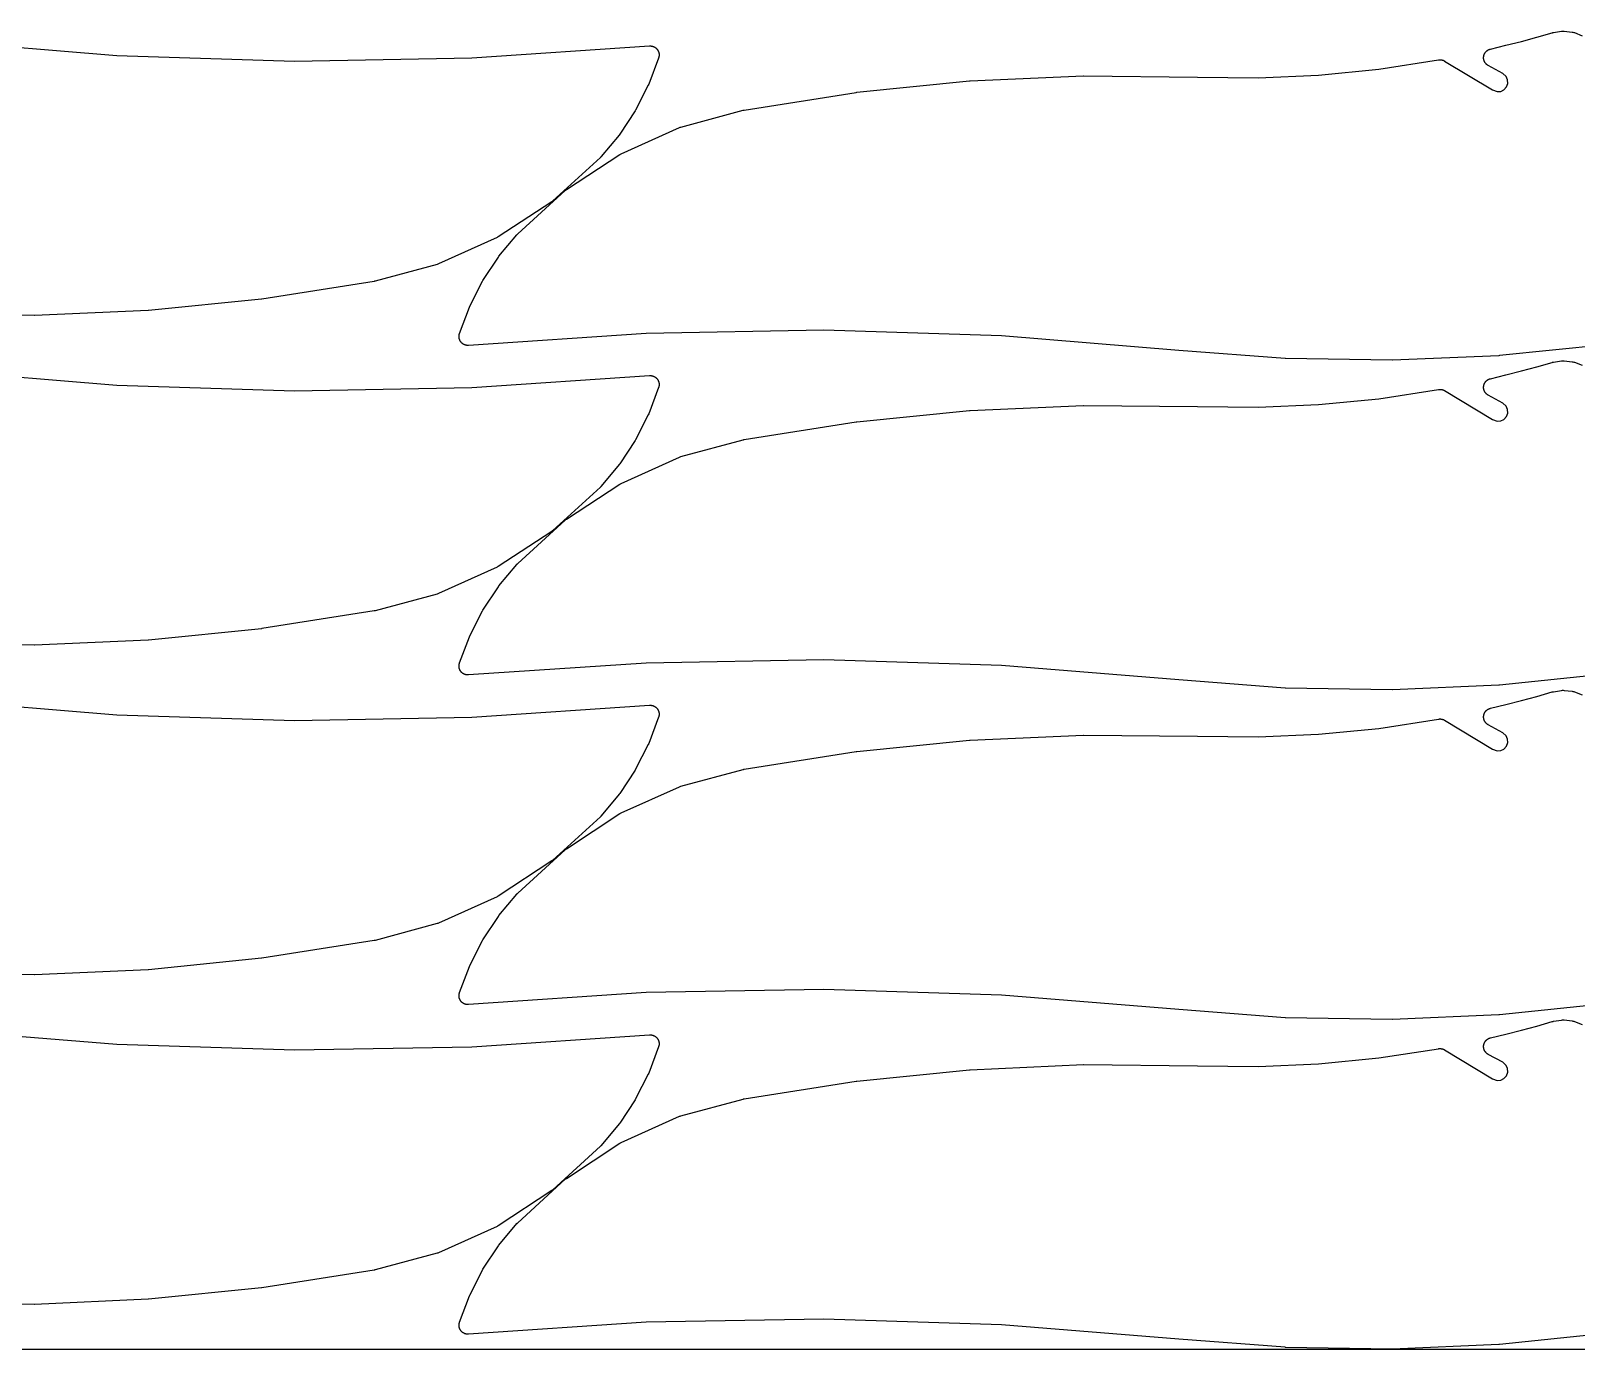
# Model space of a CAD drawing. Header units: metres. Extents: x 0 to 3000, y 0 to 1240.
# Drawn here: x 750 to 1096.5, y 0 to 295.7 of the extents above; entities that cross this region are included whole.
import ezdxf

# ---------------------------------------------------------------- set-up
doc = ezdxf.new("R2010")
doc.units = ezdxf.units.M

msp = doc.modelspace()

# ---------------------------------------------------------------- linework, layer by layer
at = {"color": 7}
msp.add_lwpolyline([(0, 0), (3000, 0), (3000, 1240), (0, 1240), (0, 0)], close=True, dxfattribs=at)
at = {"color": 1}
for points in [[(1103.08, 225.35), (1079.31, 222.89), (1079.19, 222.88), (1055.34, 221.85), (1055.22, 221.85), (1031.35, 222.24), (1031.24, 222.25), (1007.41, 224.07), (1007.41, 224.07), (1007.4, 224.07), (967.62, 227.32), (927.8, 228.58), (887.96, 227.88), (848.13, 225.19), (848.1, 225.19), (848.07, 225.19), (848, 225.19), (847.94, 225.19), (847.9, 225.19), (847.87, 225.19), (847.81, 225.2), (847.74, 225.2), (847.71, 225.21), (847.68, 225.21), (847.61, 225.23), (847.55, 225.24), (847.52, 225.25), (847.48, 225.25), (847.42, 225.27), (847.36, 225.29), (847.33, 225.3), (847.3, 225.31), (847.24, 225.34), (847.18, 225.36), (847.15, 225.38), (847.12, 225.39), (847.06, 225.42), (847, 225.45), (846.97, 225.47), (846.95, 225.49), (846.89, 225.52), (846.84, 225.56), (846.81, 225.58), (846.78, 225.6), (846.73, 225.64), (846.68, 225.68), (846.66, 225.7), (846.63, 225.72), (846.59, 225.77), (846.54, 225.82), (846.52, 225.84), (846.5, 225.86), (846.46, 225.92), (846.41, 225.97), (846.4, 225.99), (846.38, 226.02), (846.34, 226.07), (846.3, 226.13), (846.29, 226.16), (846.27, 226.18), (846.24, 226.24), (846.21, 226.3), (846.19, 226.33), (846.18, 226.36), (846.15, 226.42), (846.13, 226.48), (846.12, 226.51), (846.11, 226.54), (846.09, 226.6), (846.07, 226.66), (846.06, 226.7), (846.05, 226.73), (846.04, 226.79), (846.03, 226.86), (846.02, 226.89), (846.02, 226.92), (846.01, 226.99), (846, 227.05), (846, 227.08), (846, 227.12), (846, 227.18), (846, 227.25), (846, 227.28), (846, 227.31), (846.01, 227.38), (846.02, 227.44), (846.02, 227.48), (846.03, 227.51), (846.04, 227.57), (846.05, 227.64), (846.06, 227.67), (846.07, 227.7), (846.09, 227.76), (846.1, 227.83), (846.12, 227.86), (846.13, 227.89), (848.33, 233.77), (848.42, 233.98), (851.26, 239.56), (851.37, 239.76), (854.82, 244.99), (854.95, 245.17), (858.97, 250), (859, 250.03), (859.02, 250.06), (859.06, 250.1), (859.1, 250.14), (859.13, 250.17), (859.16, 250.2), (869.82, 259.95), (869.95, 260.05), (870.08, 260.14), (882.08, 268.03), (882.21, 268.11), (882.35, 268.18), (895.45, 274.08), (895.6, 274.13), (895.75, 274.18), (909.7, 277.95), (909.71, 277.95), (909.72, 277.95), (909.81, 277.97), (909.89, 277.99), (909.9, 277.99), (909.91, 277.99), (935.07, 281.96), (935.18, 281.97), (960.5, 284.52), (960.61, 284.53), (986.03, 285.67), (986.14, 285.67), (1011.61, 285.4), (1011.61, 285.4), (1011.61, 285.4), (1025.22, 285.24), (1038.75, 285.84), (1052.23, 287.17), (1065.67, 289.25), (1065.68, 289.25), (1065.69, 289.25), (1065.78, 289.26), (1065.87, 289.27), (1065.88, 289.27), (1065.89, 289.27), (1065.98, 289.27), (1066.07, 289.27), (1066.07, 289.27), (1066.08, 289.27), (1066.17, 289.26), (1066.26, 289.25), (1066.27, 289.25), (1066.28, 289.25), (1066.37, 289.23), (1066.45, 289.22), (1066.46, 289.22), (1066.47, 289.21), (1066.56, 289.19), (1066.64, 289.16), (1066.65, 289.16), (1066.66, 289.16), (1066.74, 289.12), (1066.82, 289.09), (1066.83, 289.08), (1066.84, 289.08), (1066.92, 289.04), (1067, 289), (1067, 288.99), (1067.01, 288.99), (1077.78, 282.5), (1078.78, 282.14), (1079.59, 282.18), (1080.32, 282.53), (1080.9, 283.16), (1081.19, 283.96), (1081.15, 284.77), (1080.81, 285.51), (1080.06, 286.19), (1076.8, 287.97), (1076.76, 288), (1076.71, 288.02), (1076.67, 288.05), (1076.63, 288.07), (1076.59, 288.1), (1076.55, 288.13), (1076.51, 288.16), (1076.48, 288.19), (1076.44, 288.22), (1076.4, 288.26), (1076.37, 288.29), (1076.33, 288.32), (1076.3, 288.36), (1076.26, 288.4), (1076.23, 288.43), (1076.2, 288.47), (1076.17, 288.51), (1076.14, 288.55), (1076.11, 288.59), (1076.08, 288.63), (1076.06, 288.67), (1076.03, 288.71), (1076.01, 288.76), (1075.99, 288.8), (1075.96, 288.84), (1075.94, 288.89), (1075.92, 288.93), (1075.9, 288.98), (1075.89, 289.02), (1075.87, 289.07), (1075.85, 289.12), (1075.84, 289.16), (1075.83, 289.21), (1075.81, 289.26), (1075.8, 289.3), (1075.79, 289.35), (1075.79, 289.4), (1075.78, 289.45), (1075.77, 289.5), (1075.77, 289.55), (1075.76, 289.6), (1075.76, 289.65), (1075.76, 289.69), (1075.76, 289.74), (1075.76, 289.79), (1075.76, 289.84), (1075.77, 289.89), (1075.77, 289.94), (1075.78, 289.99), (1075.78, 290.04), (1075.79, 290.08), (1075.8, 290.13), (1075.81, 290.18), (1075.82, 290.23), (1075.84, 290.28), (1075.85, 290.32), (1075.87, 290.37), (1075.88, 290.42), (1075.9, 290.46), (1075.92, 290.51), (1075.94, 290.55), (1075.96, 290.6), (1075.98, 290.64), (1076, 290.68), (1076.03, 290.73), (1076.05, 290.77), (1076.08, 290.81), (1076.1, 290.85), (1076.13, 290.89), (1076.16, 290.93), (1076.19, 290.97), (1076.22, 291.01), (1076.26, 291.04), (1076.29, 291.08), (1076.32, 291.12), (1076.35, 291.15), (1076.39, 291.18), (1076.43, 291.22), (1076.46, 291.25), (1076.5, 291.28), (1076.54, 291.31), (1076.58, 291.34), (1076.62, 291.37), (1076.66, 291.4), (1076.7, 291.42), (1076.74, 291.45), (1076.79, 291.47), (1076.83, 291.5), (1076.87, 291.52), (1076.92, 291.54), (1076.96, 291.56), (1077.01, 291.58), (1077.05, 291.6), (1077.1, 291.61), (1077.15, 291.63), (1077.19, 291.64), (1077.24, 291.66), (1077.29, 291.67), (1080.78, 292.51), (1084.25, 293.4), (1087.7, 294.34), (1091.15, 295.33), (1091.18, 295.34), (1091.21, 295.35), (1091.27, 295.36), (1091.34, 295.38), (1091.34, 295.38), (1091.37, 295.38), (1091.4, 295.39), (1093.25, 295.67), (1093.43, 295.69), (1093.61, 295.7), (1093.79, 295.69), (1095.62, 295.48), (1095.79, 295.45), (1095.97, 295.4), (1096.13, 295.35), (1097.85, 294.67)], [(729.47, 293.48), (769.25, 290.23), (809.08, 288.96), (848.91, 289.67), (888.74, 292.36), (888.77, 292.36), (888.8, 292.36), (888.87, 292.36), (888.93, 292.36), (888.97, 292.36), (889, 292.36), (889.06, 292.35), (889.13, 292.34), (889.16, 292.34), (889.19, 292.33), (889.26, 292.32), (889.32, 292.31), (889.35, 292.3), (889.39, 292.29), (889.45, 292.27), (889.51, 292.25), (889.54, 292.24), (889.57, 292.23), (889.63, 292.21), (889.69, 292.18), (889.72, 292.17), (889.75, 292.15), (889.81, 292.12), (889.87, 292.09), (889.9, 292.08), (889.93, 292.06), (889.98, 292.02), (890.03, 291.99), (890.06, 291.97), (890.09, 291.95), (890.14, 291.91), (890.19, 291.87), (890.21, 291.84), (890.24, 291.82), (890.28, 291.77), (890.33, 291.73), (890.35, 291.7), (890.37, 291.68), (890.41, 291.63), (890.46, 291.58), (890.48, 291.55), (890.5, 291.53), (890.53, 291.47), (890.57, 291.42), (890.58, 291.39), (890.6, 291.36), (890.63, 291.3), (890.66, 291.25), (890.68, 291.22), (890.69, 291.19), (890.72, 291.13), (890.74, 291.07), (890.75, 291.04), (890.76, 291.01), (890.78, 290.94), (890.8, 290.88), (890.81, 290.85), (890.82, 290.82), (890.83, 290.75), (890.84, 290.69), (890.85, 290.66), (890.85, 290.62), (890.86, 290.56), (890.87, 290.49), (890.87, 290.46), (890.87, 290.43), (890.87, 290.36), (890.87, 290.3), (890.87, 290.27), (890.87, 290.23), (890.86, 290.17), (890.86, 290.1), (890.85, 290.07), (890.85, 290.04), (890.83, 289.97), (890.82, 289.91), (890.81, 289.88), (890.8, 289.85), (890.78, 289.78), (890.77, 289.72), (890.75, 289.69), (890.74, 289.66), (888.54, 283.77), (888.45, 283.57), (885.61, 277.98), (885.5, 277.79), (882.05, 272.56), (881.92, 272.38), (877.9, 267.55), (877.87, 267.52), (877.85, 267.49), (877.81, 267.45), (877.77, 267.4), (877.74, 267.38), (877.71, 267.35), (867.05, 257.6), (866.92, 257.5), (866.8, 257.41), (854.79, 249.52), (854.66, 249.44), (854.52, 249.36), (841.42, 243.47), (841.27, 243.41), (841.12, 243.36), (827.17, 239.6), (827.16, 239.59), (827.15, 239.59), (827.06, 239.57), (826.98, 239.55), (826.97, 239.55), (826.96, 239.55), (801.8, 235.59), (801.69, 235.58), (776.37, 233.02), (776.26, 233.01), (750.84, 231.87), (750.73, 231.87), (725.26, 232.15)], [(729.47, 219.53), (769.25, 216.28), (809.08, 215.01), (848.91, 215.72), (888.74, 218.41), (888.77, 218.41), (888.8, 218.41), (888.87, 218.41), (888.93, 218.41), (888.97, 218.41), (889, 218.41), (889.06, 218.4), (889.13, 218.39), (889.16, 218.39), (889.19, 218.38), (889.26, 218.37), (889.32, 218.36), (889.35, 218.35), (889.39, 218.34), (889.45, 218.32), (889.51, 218.31), (889.54, 218.29), (889.57, 218.28), (889.63, 218.26), (889.69, 218.23), (889.72, 218.22), (889.75, 218.21), (889.81, 218.17), (889.87, 218.14), (889.9, 218.13), (889.93, 218.11), (889.98, 218.07), (890.03, 218.04), (890.06, 218.02), (890.09, 218), (890.14, 217.96), (890.19, 217.92), (890.21, 217.89), (890.24, 217.87), (890.28, 217.83), (890.33, 217.78), (890.35, 217.76), (890.37, 217.73), (890.41, 217.68), (890.46, 217.63), (890.48, 217.6), (890.5, 217.58), (890.53, 217.52), (890.57, 217.47), (890.58, 217.44), (890.6, 217.41), (890.63, 217.36), (890.66, 217.3), (890.68, 217.27), (890.69, 217.24), (890.72, 217.18), (890.74, 217.12), (890.75, 217.09), (890.76, 217.06), (890.78, 216.99), (890.8, 216.93), (890.81, 216.9), (890.82, 216.87), (890.83, 216.8), (890.84, 216.74), (890.85, 216.71), (890.85, 216.67), (890.86, 216.61), (890.87, 216.54), (890.87, 216.51), (890.87, 216.48), (890.87, 216.41), (890.87, 216.35), (890.87, 216.32), (890.87, 216.28), (890.86, 216.22), (890.86, 216.15), (890.85, 216.12), (890.85, 216.09), (890.83, 216.02), (890.82, 215.96), (890.81, 215.93), (890.8, 215.9), (890.78, 215.83), (890.77, 215.77), (890.75, 215.74), (890.74, 215.71), (888.54, 209.82), (888.45, 209.62), (885.61, 204.03), (885.5, 203.84), (882.05, 198.61), (881.92, 198.43), (877.9, 193.6), (877.87, 193.57), (877.85, 193.54), (877.81, 193.5), (877.77, 193.45), (877.74, 193.43), (877.71, 193.4), (867.05, 183.65), (866.92, 183.55), (866.8, 183.46), (854.79, 175.57), (854.66, 175.49), (854.52, 175.42), (841.42, 169.52), (841.27, 169.46), (841.12, 169.41), (827.17, 165.65), (827.16, 165.64), (827.15, 165.64), (827.06, 165.62), (826.98, 165.6), (826.97, 165.6), (826.96, 165.6), (801.8, 161.64), (801.69, 161.63), (776.37, 159.07), (776.26, 159.07), (750.84, 157.92), (750.73, 157.92), (725.26, 158.2)], [(1103.08, 151.4), (1079.31, 148.94), (1079.19, 148.93), (1055.34, 147.9), (1055.22, 147.9), (1031.35, 148.29), (1031.24, 148.3), (1007.41, 150.12), (1007.41, 150.12), (1007.4, 150.12), (967.62, 153.37), (927.8, 154.63), (887.96, 153.93), (848.13, 151.24), (848.1, 151.24), (848.07, 151.24), (848, 151.24), (847.94, 151.24), (847.9, 151.24), (847.87, 151.24), (847.81, 151.25), (847.74, 151.25), (847.71, 151.26), (847.68, 151.26), (847.61, 151.28), (847.55, 151.29), (847.52, 151.3), (847.48, 151.3), (847.42, 151.32), (847.36, 151.34), (847.33, 151.35), (847.3, 151.36), (847.24, 151.39), (847.18, 151.41), (847.15, 151.43), (847.12, 151.44), (847.06, 151.47), (847, 151.5), (846.97, 151.52), (846.95, 151.54), (846.89, 151.57), (846.84, 151.61), (846.81, 151.63), (846.78, 151.65), (846.73, 151.69), (846.68, 151.73), (846.66, 151.75), (846.63, 151.77), (846.59, 151.82), (846.54, 151.87), (846.52, 151.89), (846.5, 151.92), (846.46, 151.97), (846.41, 152.02), (846.4, 152.04), (846.38, 152.07), (846.34, 152.12), (846.3, 152.18), (846.29, 152.21), (846.27, 152.23), (846.24, 152.29), (846.21, 152.35), (846.19, 152.38), (846.18, 152.41), (846.15, 152.47), (846.13, 152.53), (846.12, 152.56), (846.11, 152.59), (846.09, 152.65), (846.07, 152.72), (846.06, 152.75), (846.05, 152.78), (846.04, 152.84), (846.03, 152.91), (846.02, 152.94), (846.02, 152.97), (846.01, 153.04), (846, 153.1), (846, 153.14), (846, 153.17), (846, 153.23), (846, 153.3), (846, 153.33), (846, 153.36), (846.01, 153.43), (846.02, 153.49), (846.02, 153.53), (846.03, 153.56), (846.04, 153.62), (846.05, 153.69), (846.06, 153.72), (846.07, 153.75), (846.09, 153.81), (846.1, 153.88), (846.12, 153.91), (846.13, 153.94), (848.33, 159.82), (848.42, 160.03), (851.26, 165.61), (851.37, 165.81), (854.82, 171.04), (854.95, 171.22), (858.97, 176.05), (859, 176.08), (859.02, 176.11), (859.06, 176.15), (859.1, 176.19), (859.13, 176.22), (859.16, 176.25), (869.82, 186), (869.95, 186.1), (870.08, 186.19), (882.08, 194.08), (882.21, 194.16), (882.35, 194.23), (895.45, 200.13), (895.6, 200.19), (895.75, 200.23), (909.7, 204), (909.71, 204), (909.72, 204.01), (909.81, 204.02), (909.89, 204.04), (909.9, 204.04), (909.91, 204.05), (935.07, 208.01), (935.18, 208.02), (960.5, 210.57), (960.61, 210.58), (986.03, 211.72), (986.14, 211.72), (1011.61, 211.45), (1011.61, 211.45), (1011.61, 211.45), (1025.22, 211.3), (1038.75, 211.89), (1052.23, 213.22), (1065.67, 215.3), (1065.68, 215.3), (1065.69, 215.3), (1065.78, 215.31), (1065.87, 215.32), (1065.88, 215.32), (1065.89, 215.32), (1065.98, 215.32), (1066.07, 215.32), (1066.07, 215.32), (1066.08, 215.32), (1066.17, 215.31), (1066.26, 215.31), (1066.27, 215.3), (1066.28, 215.3), (1066.37, 215.29), (1066.45, 215.27), (1066.46, 215.27), (1066.47, 215.26), (1066.56, 215.24), (1066.64, 215.21), (1066.65, 215.21), (1066.66, 215.21), (1066.74, 215.17), (1066.82, 215.14), (1066.83, 215.13), (1066.84, 215.13), (1066.92, 215.09), (1067, 215.05), (1067, 215.04), (1067.01, 215.04), (1077.78, 208.55), (1078.78, 208.19), (1079.59, 208.23), (1080.32, 208.58), (1080.9, 209.21), (1081.19, 210.01), (1081.15, 210.82), (1080.81, 211.56), (1080.06, 212.24), (1076.8, 214.02), (1076.76, 214.05), (1076.71, 214.07), (1076.67, 214.1), (1076.63, 214.12), (1076.59, 214.15), (1076.55, 214.18), (1076.51, 214.21), (1076.48, 214.24), (1076.44, 214.27), (1076.4, 214.31), (1076.37, 214.34), (1076.33, 214.37), (1076.3, 214.41), (1076.26, 214.45), (1076.23, 214.48), (1076.2, 214.52), (1076.17, 214.56), (1076.14, 214.6), (1076.11, 214.64), (1076.08, 214.68), (1076.06, 214.72), (1076.03, 214.76), (1076.01, 214.81), (1075.99, 214.85), (1075.96, 214.89), (1075.94, 214.94), (1075.92, 214.98), (1075.9, 215.03), (1075.89, 215.07), (1075.87, 215.12), (1075.85, 215.17), (1075.84, 215.21), (1075.83, 215.26), (1075.81, 215.31), (1075.8, 215.36), (1075.79, 215.4), (1075.79, 215.45), (1075.78, 215.5), (1075.77, 215.55), (1075.77, 215.6), (1075.76, 215.65), (1075.76, 215.7), (1075.76, 215.74), (1075.76, 215.79), (1075.76, 215.84), (1075.76, 215.89), (1075.77, 215.94), (1075.77, 215.99), (1075.78, 216.04), (1075.78, 216.09), (1075.79, 216.13), (1075.8, 216.18), (1075.81, 216.23), (1075.82, 216.28), (1075.84, 216.33), (1075.85, 216.37), (1075.87, 216.42), (1075.88, 216.47), (1075.9, 216.51), (1075.92, 216.56), (1075.94, 216.6), (1075.96, 216.65), (1075.98, 216.69), (1076, 216.73), (1076.03, 216.78), (1076.05, 216.82), (1076.08, 216.86), (1076.1, 216.9), (1076.13, 216.94), (1076.16, 216.98), (1076.19, 217.02), (1076.22, 217.06), (1076.26, 217.09), (1076.29, 217.13), (1076.32, 217.17), (1076.35, 217.2), (1076.39, 217.24), (1076.43, 217.27), (1076.46, 217.3), (1076.5, 217.33), (1076.54, 217.36), (1076.58, 217.39), (1076.62, 217.42), (1076.66, 217.45), (1076.7, 217.47), (1076.74, 217.5), (1076.79, 217.52), (1076.83, 217.55), (1076.87, 217.57), (1076.92, 217.59), (1076.96, 217.61), (1077.01, 217.63), (1077.05, 217.65), (1077.1, 217.67), (1077.15, 217.68), (1077.19, 217.7), (1077.24, 217.71), (1077.29, 217.72), (1080.78, 218.56), (1084.25, 219.45), (1087.7, 220.39), (1091.15, 221.38), (1091.18, 221.39), (1091.21, 221.4), (1091.27, 221.41), (1091.34, 221.43), (1091.34, 221.43), (1091.37, 221.43), (1091.4, 221.44), (1093.25, 221.73), (1093.43, 221.74), (1093.61, 221.75), (1093.79, 221.74), (1095.62, 221.53), (1095.79, 221.5), (1095.97, 221.46), (1096.13, 221.4), (1097.85, 220.72)], [(729.47, 145.58), (769.25, 142.33), (809.08, 141.06), (848.91, 141.77), (888.74, 144.46), (888.77, 144.46), (888.8, 144.46), (888.87, 144.46), (888.93, 144.46), (888.97, 144.46), (889, 144.46), (889.06, 144.45), (889.13, 144.44), (889.16, 144.44), (889.19, 144.43), (889.26, 144.42), (889.32, 144.41), (889.35, 144.4), (889.39, 144.39), (889.45, 144.37), (889.51, 144.36), (889.54, 144.34), (889.57, 144.33), (889.63, 144.31), (889.69, 144.28), (889.72, 144.27), (889.75, 144.26), (889.81, 144.22), (889.87, 144.19), (889.9, 144.18), (889.93, 144.16), (889.98, 144.12), (890.03, 144.09), (890.06, 144.07), (890.09, 144.05), (890.14, 144.01), (890.19, 143.97), (890.21, 143.94), (890.24, 143.92), (890.28, 143.88), (890.33, 143.83), (890.35, 143.81), (890.37, 143.78), (890.41, 143.73), (890.46, 143.68), (890.48, 143.65), (890.5, 143.63), (890.53, 143.57), (890.57, 143.52), (890.58, 143.49), (890.6, 143.46), (890.63, 143.41), (890.66, 143.35), (890.68, 143.32), (890.69, 143.29), (890.72, 143.23), (890.74, 143.17), (890.75, 143.14), (890.76, 143.11), (890.78, 143.04), (890.8, 142.98), (890.81, 142.95), (890.82, 142.92), (890.83, 142.85), (890.84, 142.79), (890.85, 142.76), (890.85, 142.73), (890.86, 142.66), (890.87, 142.6), (890.87, 142.56), (890.87, 142.53), (890.87, 142.46), (890.87, 142.4), (890.87, 142.37), (890.87, 142.33), (890.86, 142.27), (890.86, 142.2), (890.85, 142.17), (890.85, 142.14), (890.83, 142.07), (890.82, 142.01), (890.81, 141.98), (890.8, 141.95), (890.78, 141.88), (890.77, 141.82), (890.75, 141.79), (890.74, 141.76), (888.54, 135.87), (888.45, 135.67), (885.61, 130.08), (885.5, 129.89), (882.05, 124.66), (881.92, 124.48), (877.9, 119.65), (877.87, 119.62), (877.85, 119.59), (877.81, 119.55), (877.77, 119.5), (877.74, 119.48), (877.71, 119.45), (867.05, 109.7), (866.92, 109.6), (866.8, 109.51), (854.79, 101.62), (854.66, 101.54), (854.52, 101.47), (841.42, 95.57), (841.27, 95.51), (841.12, 95.46), (827.17, 91.7), (827.16, 91.69), (827.15, 91.69), (827.06, 91.67), (826.98, 91.65), (826.97, 91.65), (826.96, 91.65), (801.8, 87.69), (801.69, 87.68), (776.37, 85.12), (776.26, 85.12), (750.84, 83.98), (750.73, 83.97), (725.26, 84.25)], [(1103.08, 77.45), (1079.31, 74.99), (1079.19, 74.98), (1055.34, 73.95), (1055.22, 73.95), (1031.35, 74.34), (1031.24, 74.35), (1007.41, 76.17), (1007.41, 76.17), (1007.4, 76.17), (967.62, 79.42), (927.8, 80.69), (887.96, 79.98), (848.13, 77.29), (848.1, 77.29), (848.07, 77.29), (848, 77.29), (847.94, 77.29), (847.9, 77.29), (847.87, 77.29), (847.81, 77.3), (847.74, 77.3), (847.71, 77.31), (847.68, 77.31), (847.61, 77.33), (847.55, 77.34), (847.52, 77.35), (847.48, 77.35), (847.42, 77.37), (847.36, 77.39), (847.33, 77.4), (847.3, 77.41), (847.24, 77.44), (847.18, 77.46), (847.15, 77.48), (847.12, 77.49), (847.06, 77.52), (847, 77.55), (846.97, 77.57), (846.95, 77.59), (846.89, 77.62), (846.84, 77.66), (846.81, 77.68), (846.78, 77.7), (846.73, 77.74), (846.68, 77.78), (846.66, 77.8), (846.63, 77.83), (846.59, 77.87), (846.54, 77.92), (846.52, 77.94), (846.5, 77.97), (846.46, 78.02), (846.41, 78.07), (846.4, 78.09), (846.38, 78.12), (846.34, 78.17), (846.3, 78.23), (846.29, 78.26), (846.27, 78.28), (846.24, 78.34), (846.21, 78.4), (846.19, 78.43), (846.18, 78.46), (846.15, 78.52), (846.13, 78.58), (846.12, 78.61), (846.11, 78.64), (846.09, 78.7), (846.07, 78.77), (846.06, 78.8), (846.05, 78.83), (846.04, 78.89), (846.03, 78.96), (846.02, 78.99), (846.02, 79.02), (846.01, 79.09), (846, 79.15), (846, 79.19), (846, 79.22), (846, 79.28), (846, 79.35), (846, 79.38), (846, 79.41), (846.01, 79.48), (846.02, 79.54), (846.02, 79.58), (846.03, 79.61), (846.04, 79.67), (846.05, 79.74), (846.06, 79.77), (846.07, 79.8), (846.09, 79.86), (846.1, 79.93), (846.12, 79.96), (846.13, 79.99), (848.33, 85.87), (848.42, 86.08), (851.26, 91.66), (851.37, 91.86), (854.82, 97.09), (854.95, 97.27), (858.97, 102.1), (859, 102.13), (859.02, 102.16), (859.06, 102.2), (859.1, 102.24), (859.13, 102.27), (859.16, 102.3), (869.82, 112.05), (869.95, 112.15), (870.08, 112.24), (882.08, 120.13), (882.21, 120.21), (882.35, 120.28), (895.45, 126.18), (895.6, 126.24), (895.75, 126.28), (909.7, 130.05), (909.71, 130.05), (909.72, 130.06), (909.81, 130.07), (909.89, 130.09), (909.9, 130.09), (909.91, 130.1), (935.07, 134.06), (935.18, 134.07), (960.5, 136.62), (960.61, 136.63), (986.03, 137.77), (986.14, 137.77), (1011.61, 137.5), (1011.61, 137.5), (1011.61, 137.5), (1025.22, 137.35), (1038.75, 137.94), (1052.23, 139.27), (1065.67, 141.35), (1065.68, 141.35), (1065.69, 141.36), (1065.78, 141.36), (1065.87, 141.37), (1065.88, 141.37), (1065.89, 141.37), (1065.98, 141.37), (1066.07, 141.37), (1066.07, 141.37), (1066.08, 141.37), (1066.17, 141.36), (1066.26, 141.36), (1066.27, 141.35), (1066.28, 141.35), (1066.37, 141.34), (1066.45, 141.32), (1066.46, 141.32), (1066.47, 141.31), (1066.56, 141.29), (1066.64, 141.26), (1066.65, 141.26), (1066.66, 141.26), (1066.74, 141.22), (1066.82, 141.19), (1066.83, 141.19), (1066.84, 141.18), (1066.92, 141.14), (1067, 141.1), (1067, 141.09), (1067.01, 141.09), (1077.78, 134.6), (1078.78, 134.24), (1079.59, 134.29), (1080.32, 134.63), (1080.9, 135.26), (1081.19, 136.06), (1081.15, 136.87), (1080.81, 137.61), (1080.06, 138.3), (1076.8, 140.07), (1076.76, 140.1), (1076.71, 140.12), (1076.67, 140.15), (1076.63, 140.17), (1076.59, 140.2), (1076.55, 140.23), (1076.51, 140.26), (1076.48, 140.29), (1076.44, 140.33), (1076.4, 140.36), (1076.37, 140.39), (1076.33, 140.42), (1076.3, 140.46), (1076.26, 140.5), (1076.23, 140.53), (1076.2, 140.57), (1076.17, 140.61), (1076.14, 140.65), (1076.11, 140.69), (1076.08, 140.73), (1076.06, 140.77), (1076.03, 140.81), (1076.01, 140.86), (1075.99, 140.9), (1075.96, 140.94), (1075.94, 140.99), (1075.92, 141.03), (1075.9, 141.08), (1075.89, 141.12), (1075.87, 141.17), (1075.85, 141.22), (1075.84, 141.26), (1075.83, 141.31), (1075.81, 141.36), (1075.8, 141.41), (1075.79, 141.45), (1075.79, 141.5), (1075.78, 141.55), (1075.77, 141.6), (1075.77, 141.65), (1075.76, 141.7), (1075.76, 141.75), (1075.76, 141.8), (1075.76, 141.84), (1075.76, 141.89), (1075.76, 141.94), (1075.77, 141.99), (1075.77, 142.04), (1075.78, 142.09), (1075.78, 142.14), (1075.79, 142.19), (1075.8, 142.23), (1075.81, 142.28), (1075.82, 142.33), (1075.84, 142.38), (1075.85, 142.42), (1075.87, 142.47), (1075.88, 142.52), (1075.9, 142.56), (1075.92, 142.61), (1075.94, 142.65), (1075.96, 142.7), (1075.98, 142.74), (1076, 142.78), (1076.03, 142.83), (1076.05, 142.87), (1076.08, 142.91), (1076.1, 142.95), (1076.13, 142.99), (1076.16, 143.03), (1076.19, 143.07), (1076.22, 143.11), (1076.26, 143.15), (1076.29, 143.18), (1076.32, 143.22), (1076.35, 143.25), (1076.39, 143.29), (1076.43, 143.32), (1076.46, 143.35), (1076.5, 143.38), (1076.54, 143.41), (1076.58, 143.44), (1076.62, 143.47), (1076.66, 143.5), (1076.7, 143.52), (1076.74, 143.55), (1076.79, 143.57), (1076.83, 143.6), (1076.87, 143.62), (1076.92, 143.64), (1076.96, 143.66), (1077.01, 143.68), (1077.05, 143.7), (1077.1, 143.72), (1077.15, 143.73), (1077.19, 143.75), (1077.24, 143.76), (1077.29, 143.77), (1080.78, 144.61), (1084.25, 145.5), (1087.7, 146.44), (1091.15, 147.44), (1091.18, 147.44), (1091.21, 147.45), (1091.27, 147.46), (1091.34, 147.48), (1091.34, 147.48), (1091.37, 147.48), (1091.4, 147.49), (1093.25, 147.78), (1093.43, 147.8), (1093.61, 147.8), (1093.79, 147.79), (1095.62, 147.58), (1095.79, 147.55), (1095.97, 147.51), (1096.13, 147.45), (1097.85, 146.77)], [(1103.08, 3.5), (1079.31, 1.04), (1079.19, 1.04), (1055.34, 0), (1055.22, 0), (1031.35, 0.39), (1031.24, 0.4), (1007.41, 2.22), (1007.41, 2.22), (1007.4, 2.22), (967.62, 5.47), (927.8, 6.74), (887.96, 6.03), (848.13, 3.34), (848.1, 3.34), (848.07, 3.34), (848, 3.34), (847.94, 3.34), (847.9, 3.34), (847.87, 3.34), (847.81, 3.35), (847.74, 3.35), (847.71, 3.36), (847.68, 3.36), (847.61, 3.38), (847.55, 3.39), (847.52, 3.4), (847.48, 3.41), (847.42, 3.43), (847.36, 3.44), (847.33, 3.45), (847.3, 3.46), (847.24, 3.49), (847.18, 3.51), (847.15, 3.53), (847.12, 3.54), (847.06, 3.57), (847, 3.6), (846.97, 3.62), (846.95, 3.64), (846.89, 3.67), (846.84, 3.71), (846.81, 3.73), (846.78, 3.75), (846.73, 3.79), (846.68, 3.83), (846.66, 3.85), (846.63, 3.88), (846.59, 3.92), (846.54, 3.97), (846.52, 3.99), (846.5, 4.02), (846.46, 4.07), (846.41, 4.12), (846.4, 4.14), (846.38, 4.17), (846.34, 4.23), (846.3, 4.28), (846.29, 4.31), (846.27, 4.33), (846.24, 4.39), (846.21, 4.45), (846.19, 4.48), (846.18, 4.51), (846.15, 4.57), (846.13, 4.63), (846.12, 4.66), (846.11, 4.69), (846.09, 4.75), (846.07, 4.82), (846.06, 4.85), (846.05, 4.88), (846.04, 4.94), (846.03, 5.01), (846.02, 5.04), (846.02, 5.07), (846.01, 5.14), (846, 5.2), (846, 5.24), (846, 5.27), (846, 5.33), (846, 5.4), (846, 5.43), (846, 5.47), (846.01, 5.53), (846.02, 5.6), (846.02, 5.63), (846.03, 5.66), (846.04, 5.72), (846.05, 5.79), (846.06, 5.82), (846.07, 5.85), (846.09, 5.91), (846.1, 5.98), (846.12, 6.01), (846.13, 6.04), (848.33, 11.92), (848.42, 12.13), (851.26, 17.71), (851.37, 17.91), (854.82, 23.14), (854.95, 23.32), (858.97, 28.15), (859, 28.18), (859.02, 28.21), (859.06, 28.25), (859.1, 28.29), (859.13, 28.32), (859.16, 28.35), (869.82, 38.1), (869.95, 38.2), (870.08, 38.29), (882.08, 46.18), (882.21, 46.26), (882.35, 46.33), (895.45, 52.23), (895.6, 52.29), (895.75, 52.33), (909.7, 56.1), (909.71, 56.1), (909.72, 56.11), (909.81, 56.12), (909.89, 56.14), (909.9, 56.14), (909.91, 56.15), (935.07, 60.11), (935.18, 60.12), (960.5, 62.67), (960.61, 62.68), (986.03, 63.82), (986.14, 63.83), (1011.61, 63.55), (1011.61, 63.55), (1011.61, 63.55), (1025.22, 63.4), (1038.75, 63.99), (1052.23, 65.32), (1065.67, 67.4), (1065.68, 67.4), (1065.69, 67.41), (1065.78, 67.41), (1065.87, 67.42), (1065.88, 67.42), (1065.89, 67.42), (1065.98, 67.42), (1066.07, 67.42), (1066.07, 67.42), (1066.08, 67.42), (1066.17, 67.41), (1066.26, 67.41), (1066.27, 67.41), (1066.28, 67.4), (1066.37, 67.39), (1066.45, 67.37), (1066.46, 67.37), (1066.47, 67.37), (1066.56, 67.34), (1066.64, 67.31), (1066.65, 67.31), (1066.66, 67.31), (1066.74, 67.27), (1066.82, 67.24), (1066.83, 67.24), (1066.84, 67.23), (1066.92, 67.19), (1067, 67.15), (1067, 67.14), (1067.01, 67.14), (1077.78, 60.65), (1078.78, 60.29), (1079.59, 60.34), (1080.32, 60.68), (1080.9, 61.31), (1081.19, 62.11), (1081.15, 62.92), (1080.81, 63.66), (1080.06, 64.35), (1076.8, 66.12), (1076.76, 66.15), (1076.71, 66.17), (1076.67, 66.2), (1076.63, 66.22), (1076.59, 66.25), (1076.55, 66.28), (1076.51, 66.31), (1076.48, 66.34), (1076.44, 66.38), (1076.4, 66.41), (1076.37, 66.44), (1076.33, 66.48), (1076.3, 66.51), (1076.26, 66.55), (1076.23, 66.59), (1076.2, 66.62), (1076.17, 66.66), (1076.14, 66.7), (1076.11, 66.74), (1076.08, 66.78), (1076.06, 66.82), (1076.03, 66.86), (1076.01, 66.91), (1075.99, 66.95), (1075.96, 66.99), (1075.94, 67.04), (1075.92, 67.08), (1075.9, 67.13), (1075.89, 67.17), (1075.87, 67.22), (1075.85, 67.27), (1075.84, 67.31), (1075.83, 67.36), (1075.81, 67.41), (1075.8, 67.46), (1075.79, 67.5), (1075.79, 67.55), (1075.78, 67.6), (1075.77, 67.65), (1075.77, 67.7), (1075.76, 67.75), (1075.76, 67.8), (1075.76, 67.85), (1075.76, 67.89), (1075.76, 67.94), (1075.76, 67.99), (1075.77, 68.04), (1075.77, 68.09), (1075.78, 68.14), (1075.78, 68.19), (1075.79, 68.24), (1075.8, 68.28), (1075.81, 68.33), (1075.82, 68.38), (1075.84, 68.43), (1075.85, 68.47), (1075.87, 68.52), (1075.88, 68.57), (1075.9, 68.61), (1075.92, 68.66), (1075.94, 68.7), (1075.96, 68.75), (1075.98, 68.79), (1076, 68.84), (1076.03, 68.88), (1076.05, 68.92), (1076.08, 68.96), (1076.1, 69), (1076.13, 69.04), (1076.16, 69.08), (1076.19, 69.12), (1076.22, 69.16), (1076.26, 69.2), (1076.29, 69.23), (1076.32, 69.27), (1076.35, 69.3), (1076.39, 69.34), (1076.43, 69.37), (1076.46, 69.4), (1076.5, 69.43), (1076.54, 69.46), (1076.58, 69.49), (1076.62, 69.52), (1076.66, 69.55), (1076.7, 69.57), (1076.74, 69.6), (1076.79, 69.62), (1076.83, 69.65), (1076.87, 69.67), (1076.92, 69.69), (1076.96, 69.71), (1077.01, 69.73), (1077.05, 69.75), (1077.1, 69.77), (1077.15, 69.78), (1077.19, 69.8), (1077.24, 69.81), (1077.29, 69.82), (1080.78, 70.66), (1084.25, 71.55), (1087.7, 72.49), (1091.15, 73.49), (1091.18, 73.49), (1091.21, 73.5), (1091.27, 73.52), (1091.34, 73.53), (1091.34, 73.53), (1091.37, 73.53), (1091.4, 73.54), (1093.25, 73.83), (1093.43, 73.85), (1093.61, 73.85), (1093.79, 73.84), (1095.62, 73.63), (1095.79, 73.6), (1095.97, 73.56), (1096.13, 73.5), (1097.85, 72.82)], [(729.47, 71.63), (769.25, 68.38), (809.08, 67.11), (848.91, 67.82), (888.74, 70.51), (888.77, 70.51), (888.8, 70.51), (888.87, 70.51), (888.93, 70.51), (888.97, 70.51), (889, 70.51), (889.06, 70.5), (889.13, 70.49), (889.16, 70.49), (889.19, 70.49), (889.26, 70.47), (889.32, 70.46), (889.35, 70.45), (889.39, 70.44), (889.45, 70.42), (889.51, 70.41), (889.54, 70.39), (889.57, 70.38), (889.63, 70.36), (889.69, 70.33), (889.72, 70.32), (889.75, 70.31), (889.81, 70.28), (889.87, 70.25), (889.9, 70.23), (889.93, 70.21), (889.98, 70.17), (890.03, 70.14), (890.06, 70.12), (890.09, 70.1), (890.14, 70.06), (890.19, 70.02), (890.21, 69.99), (890.24, 69.97), (890.28, 69.93), (890.33, 69.88), (890.35, 69.86), (890.37, 69.83), (890.41, 69.78), (890.46, 69.73), (890.48, 69.7), (890.5, 69.68), (890.53, 69.62), (890.57, 69.57), (890.58, 69.54), (890.6, 69.51), (890.63, 69.46), (890.66, 69.4), (890.68, 69.37), (890.69, 69.34), (890.72, 69.28), (890.74, 69.22), (890.75, 69.19), (890.76, 69.16), (890.78, 69.09), (890.8, 69.03), (890.81, 69), (890.82, 68.97), (890.83, 68.9), (890.84, 68.84), (890.85, 68.81), (890.85, 68.78), (890.86, 68.71), (890.87, 68.65), (890.87, 68.61), (890.87, 68.58), (890.87, 68.52), (890.87, 68.45), (890.87, 68.42), (890.87, 68.38), (890.86, 68.32), (890.86, 68.25), (890.85, 68.22), (890.85, 68.19), (890.83, 68.13), (890.82, 68.06), (890.81, 68.03), (890.8, 68), (890.78, 67.93), (890.77, 67.87), (890.75, 67.84), (890.74, 67.81), (888.54, 61.92), (888.45, 61.72), (885.61, 56.13), (885.5, 55.94), (882.05, 50.71), (881.92, 50.53), (877.9, 45.7), (877.87, 45.67), (877.85, 45.64), (877.81, 45.6), (877.77, 45.55), (877.74, 45.53), (877.71, 45.5), (867.05, 35.75), (866.92, 35.65), (866.8, 35.56), (854.79, 27.67), (854.66, 27.59), (854.52, 27.52), (841.42, 21.62), (841.27, 21.56), (841.12, 21.52), (827.17, 17.75), (827.16, 17.75), (827.15, 17.74), (827.06, 17.72), (826.98, 17.71), (826.97, 17.7), (826.96, 17.7), (801.8, 13.74), (801.69, 13.73), (776.37, 11.17), (776.26, 11.17), (750.84, 10.03), (750.73, 10.02), (725.26, 10.3)]]:
    msp.add_lwpolyline(points, dxfattribs=at)

doc.saveas('drawing.dxf')
